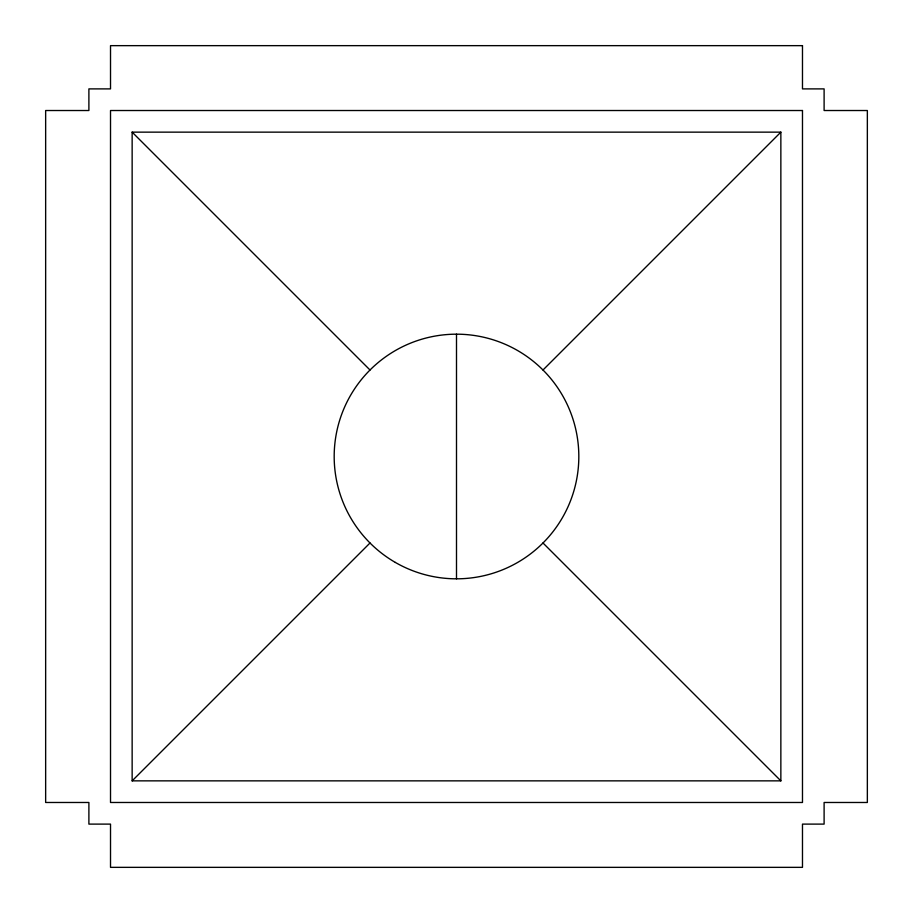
<?xml version="1.0" encoding="UTF-8"?>
<svg xmlns="http://www.w3.org/2000/svg" width="913" height="913" viewBox="0 0 913 913"><rect width="100%" height="100%" fill="white"/><g stroke="black" fill="none" stroke-linecap="round" stroke-linejoin="round"><path stroke-width="1.37" d="M132.145 780.855L780.855 780.855L780.855 132.145L132.145 132.145L132.145 780.855L370.005 542.995M542.995 370.005L780.855 132.145M132.145 132.145L370.005 370.005M542.995 542.995L780.855 780.855M456.5 334.181L456.5 578.819M802.481 45.65L110.519 45.65L110.519 88.892L88.892 88.892L88.892 110.519L45.65 110.519L45.65 802.481L88.892 802.481L88.892 824.108L110.519 824.108L110.519 867.35L802.481 867.35L802.481 824.108L824.108 824.108L824.108 802.481L867.35 802.481L867.35 110.519L824.108 110.519L824.108 88.892L802.481 88.892L802.481 45.65M802.481 110.519L110.519 110.519L110.519 802.481L802.481 802.481L802.481 110.519M395.34 562.431A122.319 122.319 0 0 0 578.819 456.5A122.319 122.319 0 0 0 395.34 350.569A122.319 122.319 0 0 0 395.34 562.431"/></g></svg>
